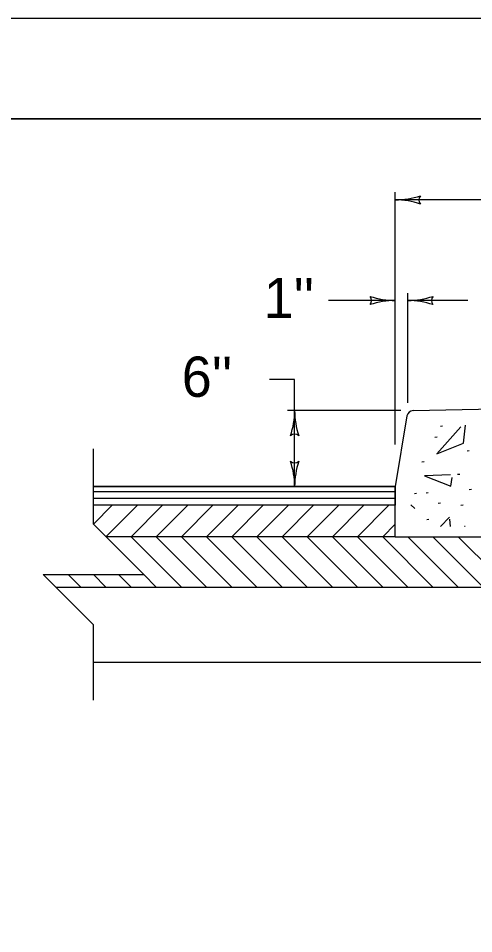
# Model space of a CAD drawing. Extents: x 997.6 to 1037, y 998.9 to 1022.8.
# Drawn here: x 1016.623 to 1018.886, y 1017.449 to 1022 of the extents above; entities that cross this region are included whole.
import ezdxf

# ---------------------------------------------------------------- set-up
doc = ezdxf.new("R2010")
doc.units = 0
for name, color, linetype in [('Level 1', 7, 'Continuous'), ('Level 10', 7, 'Continuous'), ('Level 11', 7, 'Continuous'), ('Level 14', 7, 'Continuous')]:
    doc.layers.add(name, color=color, linetype=linetype)

msp = doc.modelspace()

# ---------------------------------------------------------------- linework, layer by layer
at = {"layer": 'Level 1'}
for p, q in [((1018.4964, 1019.881), (1018.4964, 1021.1363)), ((1020.407, 1021.0972), (1018.4964, 1021.0972)), ((1018.5589, 1020.0887), (1018.5589, 1020.6332)), ((1018.4964, 1020.5972), (1018.1642, 1020.5972)), ((1018.8564, 1020.5972), (1018.5589, 1020.5972)), ((1017.9964, 1020.204), (1017.8714, 1020.204)), ((1017.9964, 1019.6727), (1017.9964, 1020.204)), ((1018.5848, 1020.0495), (1020.8714, 1020.0972)), ((1018.5242, 1020.0495), (1017.9612, 1020.0495)), ((1018.5547, 1020.0234), (1018.4964, 1019.6727)), ((1018.4964, 1019.6727), (1016.9964, 1019.6727)), ((1018.4964, 1019.6466), (1016.9964, 1019.6466)), ((1018.4964, 1019.4227), (1018.4964, 1019.6727)), ((1018.4964, 1019.6128), (1016.9964, 1019.6128)), ((1018.4964, 1019.5789), (1016.9964, 1019.5789)), ((1016.9964, 1019.4852), (1017.0902, 1019.5789)), ((1017.0589, 1019.4227), (1017.2152, 1019.5789)), ((1017.1839, 1019.4227), (1017.3402, 1019.5789)), ((1017.3089, 1019.4227), (1017.4652, 1019.5789)), ((1017.4339, 1019.4227), (1017.5902, 1019.5789)), ((1017.5589, 1019.4227), (1017.7152, 1019.5789)), ((1017.6839, 1019.4227), (1017.8402, 1019.5789)), ((1017.8089, 1019.4227), (1017.9652, 1019.5789)), ((1017.9339, 1019.4227), (1018.0902, 1019.5789)), ((1018.0589, 1019.4227), (1018.2152, 1019.5789)), ((1018.1839, 1019.4227), (1018.3402, 1019.5789)), ((1018.3089, 1019.4227), (1018.4652, 1019.5789)), ((1018.4339, 1019.4227), (1018.4964, 1019.4852)), ((1018.4964, 1019.4227), (1017.0589, 1019.4227)), ((1017.1839, 1019.4227), (1017.4339, 1019.1727)), ((1017.3089, 1019.4227), (1017.5589, 1019.1727)), ((1017.4339, 1019.4227), (1017.6839, 1019.1727)), ((1017.5589, 1019.4227), (1017.8089, 1019.1727)), ((1017.6839, 1019.4227), (1017.9339, 1019.1727)), ((1017.8089, 1019.4227), (1018.0589, 1019.1727)), ((1017.9339, 1019.4227), (1018.1839, 1019.1727)), ((1018.0589, 1019.4227), (1018.3089, 1019.1727)), ((1018.1839, 1019.4227), (1018.4339, 1019.1727)), ((1018.3089, 1019.4227), (1018.5589, 1019.1727)), ((1018.4339, 1019.4227), (1018.6839, 1019.1727)), ((1018.4964, 1019.4227), (1023.2464, 1019.4227)), ((1018.5589, 1019.4227), (1018.8089, 1019.1727)), ((1018.6839, 1019.4227), (1018.9339, 1019.1727)), ((1018.8089, 1019.4227), (1019.0589, 1019.1727)), ((1016.8714, 1019.2352), (1016.9339, 1019.1727)), ((1016.9964, 1019.2352), (1017.0589, 1019.1727)), ((1017.1214, 1019.2352), (1017.1839, 1019.1727)), ((1017.2464, 1019.2352), (1017.3089, 1019.1727)), ((1016.8089, 1019.1727), (1024.5589, 1019.1727)), ((1024.7464, 1018.7977), (1016.9964, 1018.7977))]:
    msp.add_line(p, q, dxfattribs=at)
for points in [[(1018.8228, 1019.9683), (1018.7035, 1019.8351), (1018.8353, 1019.8878), (1018.845, 1019.9779)], [(1018.7318, 1019.9723), (1018.7206, 1019.971)], [(1018.7045, 1019.9179), (1018.6934, 1019.9165)], [(1016.9964, 1018.6102), (1016.9964, 1018.9852), (1016.7464, 1019.2352), (1017.2464, 1019.2352), (1016.9964, 1019.4852), (1016.9964, 1019.8602)], [(1018.8644, 1019.8498), (1018.8533, 1019.8484)], [(1018.6398, 1019.7954), (1018.6288, 1019.794)], [(1018.7715, 1019.7303), (1018.6411, 1019.7247), (1018.7729, 1019.6748), (1018.7784, 1019.7178)], [(1018.8168, 1019.7328), (1018.8057, 1019.7313)], [(1018.6024, 1019.6374), (1018.5913, 1019.6361)], [(1018.6603, 1019.6408), (1018.6492, 1019.6395)], [(1018.8747, 1019.6578), (1018.8636, 1019.6565)], [(1018.7215, 1019.5898), (1018.7104, 1019.5884)], [(1018.5939, 1019.5638), (1018.5738, 1019.5807)], [(1018.8338, 1019.5796), (1018.8228, 1019.5782)], [(1018.6637, 1019.5081), (1018.6526, 1019.5068)], [(1018.7659, 1019.5208), (1018.7219, 1019.4743)], [(1018.7703, 1019.4741), (1018.7673, 1019.5097)], [(1018.844, 1019.4741), (1018.8402, 1019.4737)]]:
    msp.add_lwpolyline(points, dxfattribs=at)
msp.add_lwpolyline([(1016.9964, 1019.6727), (1018.4964, 1019.6727), (1018.4964, 1019.5789), (1016.9964, 1019.5789)], close=True, dxfattribs=at)
for centre, radius, start, end in [((1018.4964, 1021.4878), 0.3906, 269.9878, 270), ((1018.4964, 1021.4878), 0.3906, 270, 288.6688), ((1018.4964, 1020.7065), 0.3906, 71.3472, 89.9939), ((1018.645, 1021.0971), 0.0312, 138.7746, 220.8913), ((1018.3479, 1020.5972), 0.0312, 318.7746, 40.8913), ((1018.4964, 1020.2065), 0.3906, 90, 108.6688), ((1018.4964, 1020.9878), 0.3906, 251.3472, 269.9939), ((1018.4964, 1020.2065), 0.3906, 89.9878, 90), ((1018.5589, 1020.9878), 0.3906, 269.9878, 270), ((1018.5589, 1020.9878), 0.3906, 270, 288.6688), ((1018.5589, 1020.2065), 0.3906, 71.3472, 89.9939), ((1018.7075, 1020.5971), 0.0312, 138.7746, 220.8913), ((1017.6058, 1020.0495), 0.3906, 341.3472, 359.9939), ((1018.387, 1020.0495), 0.3906, 179.9878, 180), ((1018.387, 1020.0495), 0.3906, 180, 198.6688), ((1018.5855, 1020.0183), 0.0313, 91.1937, 170.5701), ((1017.9964, 1019.901), 0.0312, 48.7746, 130.8913), ((1017.9965, 1019.8212), 0.0312, 228.7746, 310.8913), ((1017.6058, 1019.6727), 0.3906, 0, 18.6688), ((1018.387, 1019.6727), 0.3906, 161.3472, 179.9939), ((1017.6058, 1019.6727), 0.3906, 359.9878, 0)]:
    msp.add_arc(centre, radius, start, end, dxfattribs=at)
at = {"layer": 'Level 10'}
msp.add_line((1007, 1021.5), (1035.5, 1021.5), dxfattribs=at)
at = {"layer": 'Level 11'}
msp.add_lwpolyline([(1007, 1000.5), (1035.5, 1000.5), (1035.5, 1021.5), (1007, 1021.5)], close=True, dxfattribs=at)
at = {"layer": 'Level 14'}
msp.add_line((1000, 1022), (1036, 1022), dxfattribs=at)

# ---------------------------------------------------------------- texts
at = {"layer": 'Level 1'}
for s, p in [("1''", (1017.8425, 1020.5096)), ("6''", (1017.4355, 1020.1183))]:
    msp.add_text(s, height=0.2, dxfattribs=at).set_placement(p)

doc.saveas('drawing.dxf')
